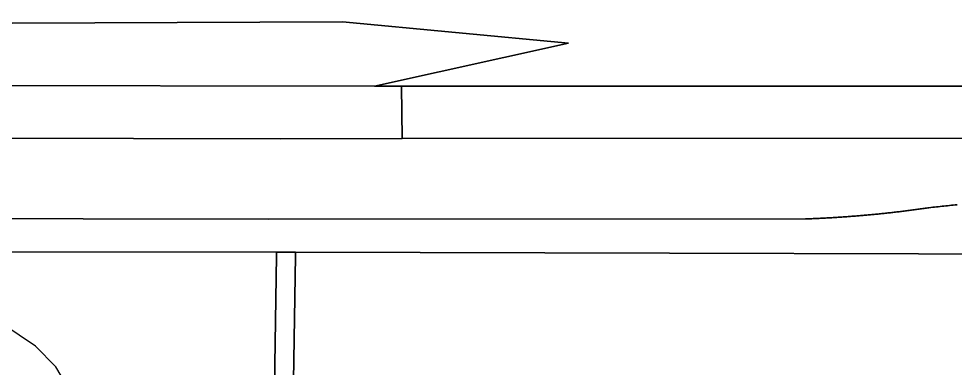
# Model space of a CAD drawing. Header units: metres. Extents: x -127 to 442, y -186 to 462.
# Drawn here: x 16.65 to 61.92, y 104.71 to 121.61 of the extents above; entities that cross this region are included whole.
import ezdxf

# ---------------------------------------------------------------- set-up
doc = ezdxf.new("R2010")
doc.units = ezdxf.units.M

msp = doc.modelspace()

# ---------------------------------------------------------------- linework, layer by layer
at = {"layer": 'road_0', "color": 8}
for points in [[(35.147, 118.355), (35.1, 118.355), (33.837, 118.347), (13.121, 118.377), (13.124, 117.556), (15.074, 117.574), (15.065, 115.834), (29.323, 115.805), (35.176, 115.81), (35.147, 118.355)], [(30.025, 110.322), (29.104, 110.324), (29.104, 110.148), (29.01, 103.844), (28.955, 100.205), (29.873, 100.071), (30.025, 110.145), (30.025, 110.322)]]:
    msp.add_lwpolyline(points, close=True, dxfattribs=at)
for points in [[(68.795, 115.841), (35.176, 115.81), (29.323, 115.805), (15.065, 115.834)], [(-25.152, 112.007), (28.736, 111.922), (54.681, 111.928), (54.681, 111.928), (54.741, 111.93), (54.802, 111.932), (54.862, 111.935), (54.923, 111.937), (54.983, 111.94), (55.044, 111.942), (55.104, 111.945), (55.165, 111.947), (55.225, 111.95), (55.286, 111.953), (55.346, 111.956), (55.407, 111.959), (55.467, 111.962), (55.528, 111.965), (55.588, 111.968), (55.649, 111.971), (55.709, 111.974), (55.769, 111.978), (55.83, 111.981), (55.89, 111.985), (55.951, 111.988), (56.011, 111.992), (56.072, 111.995), (56.132, 111.999), (56.192, 112.003), (56.253, 112.007), (56.313, 112.011), (56.374, 112.015), (56.434, 112.019), (56.494, 112.023), (56.555, 112.027), (56.615, 112.032), (56.675, 112.036), (56.736, 112.04), (56.796, 112.045), (56.857, 112.049), (56.917, 112.054), (56.977, 112.059), (57.038, 112.063), (57.098, 112.068), (57.158, 112.073), (57.219, 112.078), (57.279, 112.083), (57.339, 112.088), (57.4, 112.093), (57.46, 112.098), (57.52, 112.104), (57.58, 112.109), (57.641, 112.114), (57.701, 112.12), (57.761, 112.125), (57.822, 112.131), (57.882, 112.137), (57.942, 112.142), (58.002, 112.148), (58.063, 112.154), (58.123, 112.16), (58.183, 112.166), (58.243, 112.172), (58.304, 112.178), (58.364, 112.184), (58.424, 112.191), (58.484, 112.197), (58.544, 112.203), (58.605, 112.21), (58.665, 112.216), (58.725, 112.223), (58.785, 112.23), (58.845, 112.236), (58.905, 112.243), (58.965, 112.25), (59.026, 112.257), (59.086, 112.264), (59.146, 112.271), (59.206, 112.278), (59.266, 112.285), (59.326, 112.292), (59.386, 112.3), (59.446, 112.307), (59.506, 112.315), (59.566, 112.322), (59.626, 112.33), (59.687, 112.337), (59.747, 112.345), (59.807, 112.353), (59.867, 112.361), (59.927, 112.369), (59.987, 112.377), (60.047, 112.385), (60.107, 112.393), (60.167, 112.401), (60.227, 112.409), (60.286, 112.418), (60.346, 112.426), (60.406, 112.435), (60.466, 112.443), (60.526, 112.452), (60.586, 112.46), (60.646, 112.469), (60.646, 112.469), (60.736, 112.479), (60.827, 112.49), (60.917, 112.5), (61.007, 112.51), (61.098, 112.52), (61.188, 112.53), (61.278, 112.54), (61.369, 112.55), (61.459, 112.559), (61.549, 112.569), (61.64, 112.579), (61.73, 112.588), (61.821, 112.597), (61.911, 112.607), (62.002, 112.616)], [(62.002, 112.616), (61.911, 112.607), (61.821, 112.597), (61.73, 112.588), (61.64, 112.579), (61.549, 112.569), (61.459, 112.559), (61.369, 112.55), (61.278, 112.54), (61.188, 112.53), (61.098, 112.52), (61.007, 112.51), (60.917, 112.5), (60.827, 112.49), (60.736, 112.479), (60.646, 112.469), (60.646, 112.469), (60.586, 112.46), (60.526, 112.452), (60.466, 112.443), (60.406, 112.435), (60.346, 112.426), (60.286, 112.418), (60.227, 112.409), (60.167, 112.401), (60.107, 112.393), (60.047, 112.385), (59.987, 112.377), (59.927, 112.369), (59.867, 112.361), (59.807, 112.353), (59.747, 112.345), (59.687, 112.337), (59.626, 112.33), (59.566, 112.322), (59.506, 112.315), (59.446, 112.307), (59.386, 112.3), (59.326, 112.292), (59.266, 112.285), (59.206, 112.278), (59.146, 112.271), (59.086, 112.264), (59.026, 112.257), (58.965, 112.25), (58.905, 112.243), (58.845, 112.236), (58.785, 112.23), (58.725, 112.223), (58.665, 112.216), (58.605, 112.21), (58.544, 112.203), (58.484, 112.197), (58.424, 112.191), (58.364, 112.184), (58.304, 112.178), (58.243, 112.172), (58.183, 112.166), (58.123, 112.16), (58.063, 112.154), (58.002, 112.148), (57.942, 112.142), (57.882, 112.137), (57.822, 112.131), (57.761, 112.125), (57.701, 112.12), (57.641, 112.114), (57.58, 112.109), (57.52, 112.104), (57.46, 112.098), (57.4, 112.093), (57.339, 112.088), (57.279, 112.083), (57.219, 112.078), (57.158, 112.073), (57.098, 112.068), (57.038, 112.063), (56.977, 112.059), (56.917, 112.054), (56.857, 112.049), (56.796, 112.045), (56.736, 112.04), (56.675, 112.036), (56.615, 112.032), (56.555, 112.027), (56.494, 112.023), (56.434, 112.019), (56.374, 112.015), (56.313, 112.011), (56.253, 112.007), (56.192, 112.003), (56.132, 111.999), (56.072, 111.995), (56.011, 111.992), (55.951, 111.988), (55.89, 111.985), (55.83, 111.981), (55.769, 111.978), (55.709, 111.974), (55.649, 111.971), (55.588, 111.968), (55.528, 111.965), (55.467, 111.962), (55.407, 111.959), (55.346, 111.956), (55.286, 111.953), (55.225, 111.95), (55.165, 111.947), (55.104, 111.945), (55.044, 111.942), (54.983, 111.94), (54.923, 111.937), (54.862, 111.935), (54.802, 111.932), (54.741, 111.93), (54.681, 111.928), (54.681, 111.928), (28.736, 111.922), (-25.152, 112.007)], [(-28.823, 110.378), (29.104, 110.324), (30.025, 110.322), (78.215, 110.188)]]:
    msp.add_lwpolyline(points, dxfattribs=at)
at = {"layer": 'road_1', "color": 7}
msp.add_lwpolyline([(-28.792, 124.622), (-28.805, 118.619), (-15.9, 118.64), (-11.694, 118.536), (-4.654, 118.509), (-2.794, 120.442), (-2.792, 120.466), (12.326, 121.379), (32.301, 121.455), (43.219, 120.427), (33.837, 118.347), (35.1, 118.355), (35.147, 118.355), (65.148, 118.342), (68.861, 118.265), (74.982, 118.244), (77.395, 118.213), (78.045, 118.206), (78.364, 118.194), (93.099, 117.9), (93.815, 117.885), (93.471, 124.383)], dxfattribs=at)
msp.add_lwpolyline([(-2.794, 120.442), (4.805, 118.448), (4.8, 118.297), (13.026, 118.377), (13.121, 118.377), (33.837, 118.347), (43.219, 120.427), (32.301, 121.455), (12.326, 121.379), (-2.792, 120.466), (-2.794, 120.442)], close=True, dxfattribs=at)
at = {"layer": 'road_5', "color": 3}
msp.add_lwpolyline([(68.861, 118.265), (65.148, 118.342), (35.147, 118.355), (35.176, 115.81), (68.795, 115.841), (68.861, 118.265)], close=True, dxfattribs=at)
at = {"layer": 'terrain_5', "color": 3}
for points in [[(29.01, 103.844), (29.104, 110.148), (29.104, 110.324), (-28.823, 110.378)], [(78.215, 110.188), (30.025, 110.322), (30.025, 110.145), (29.873, 100.071), (30.968, 99.912), (34.722, 103.194), (36.337, 101.261), (49.543, 89.166), (51.932, 89.927), (53.127, 90.687), (54.865, 90.905), (57.037, 90.361), (59.752, 89.601), (62.684, 89.492)]]:
    msp.add_lwpolyline(points, dxfattribs=at)
msp.add_lwpolyline([(9.896, 106.821), (9.369, 104.255), (10.488, 102.611), (13.185, 101.953), (16.014, 101.558), (18.185, 102.019), (19.369, 103.203), (18.448, 104.782), (17.461, 105.768), (14.237, 107.939), (10.882, 107.808), (9.896, 106.821)], close=True, dxfattribs=at)

doc.saveas('drawing.dxf')
